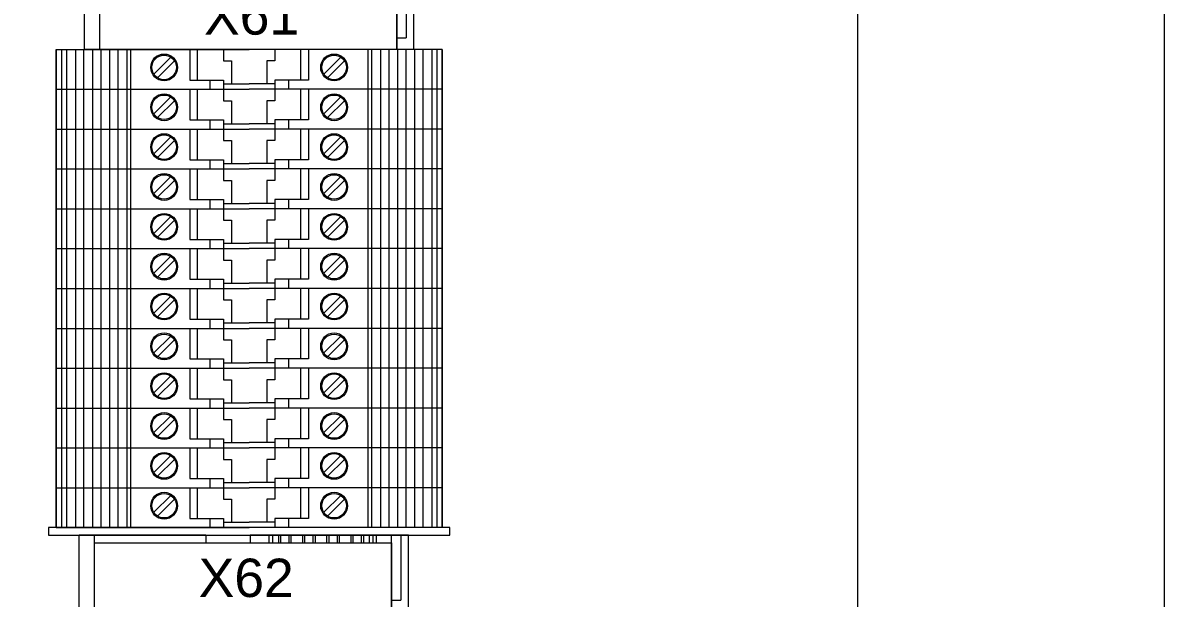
# Model space of a CAD drawing. Header units: millimetres. Extents: x -5035 to 14510, y -7775 to 12.
# Drawn here: x 1420.2 to 1569.2, y -2531.9 to -2456.8 of the extents above; entities that cross this region are included whole.
import ezdxf
from ezdxf.enums import TextEntityAlignment as Align

# ---------------------------------------------------------------- set-up
doc = ezdxf.new("R2010")
doc.units = ezdxf.units.MM
doc.layers.add('eProC - L2', color=41, linetype='Continuous', lineweight=20)
doc.styles.get("Standard").update_dxf_attribs({"font": 'arial.ttf'})

# ---------------------------------------------------------------- blocks, each defined once
blk = doc.blocks.new('eProC_Z_EK1+I-RE1')
at = {"layer": 'eProC - L2'}
for p, q in [((0, 0), (0, -20.65)), ((10, 0), (0, 0)), ((10, 0), (10, -43)), ((0, -1), (8.5, -1)), ((8.5, -2.2), (8.5, -1)), ((10, -2.2), (0, -2.2)), ((0, -4.2), (1, -4.2)), ((1, -4.59), (0, -4.59)), ((1, -5.09), (0, -5.09)), ((1, -5.84), (0, -5.84)), ((1, -6.11), (0, -6.11)), ((1, -7.21), (0, -7.21)), ((1, -7.49), (0, -7.49)), ((1, -8.99), (0, -8.99)), ((1, -9.26), (0, -9.26)), ((1, -10.36), (0, -10.36)), ((1, -10.64), (0, -10.64)), ((1, -12.14), (0, -12.14)), ((1, -12.42), (0, -12.42)), ((1, -13.52), (0, -13.52)), ((1, -13.79), (0, -13.79)), ((1, -15.29), (0, -15.29)), ((1, -15.57), (0, -15.57)), ((1, -16.67), (0, -16.67)), ((1, -16.94), (0, -16.94)), ((1, -17.69), (0, -17.69)), ((1, -18.19), (0, -18.19)), ((0, -20.65), (1, -20.65)), ((1, -26.45), (1, -20.65)), ((0, -26.45), (0, -43)), ((0, -26.45), (1, -26.45)), ((10, -41), (0, -41)), ((10, -43), (0, -43))]:
    blk.add_line(p, q, dxfattribs=at)
blk.add_lwpolyline([(10, -41), (1, -41), (1, -2.2), (10, -2.2)], close=True, dxfattribs=at)
blk.add_attdef('XXXX.X', text='', height=5, rotation=90, dxfattribs=at).set_placement((8.07, -21.18), align=Align.CENTER)
blk = doc.blocks.new('eProC_Z_00')
at = {"layer": 'eProC - L2'}
blk.add_lwpolyline([(0.99, 0), (0, 0), (0, -52.4), (0.99, -52.4)], close=True, dxfattribs=at)

msp = doc.modelspace()

# ---------------------------------------------------------------- linework, layer by layer
at = {"layer": 'eProC - L2'}
for p, q in [((1569.21, -1759.46), (1569.21, -2759.46)), ((1424.51, -2460.27), (1449.71, -2460.27)), ((1424.51, -2465.47), (1424.51, -2460.27)), ((1424.51, -2460.27), (1424.51, -2465.47)), ((1425.22, -2460.27), (1425.22, -2465.47)), ((1425.87, -2460.27), (1425.87, -2465.47)), ((1427.03, -2460.27), (1427.03, -2465.47)), ((1428.1, -2460.27), (1428.1, -2465.47)), ((1429.26, -2460.27), (1429.26, -2465.47)), ((1430.33, -2460.27), (1430.33, -2465.47)), ((1431.49, -2460.27), (1431.49, -2465.47)), ((1432.55, -2460.27), (1432.55, -2465.47)), ((1433.72, -2460.27), (1433.72, -2465.47)), ((1434.22, -2460.27), (1434.22, -2465.47)), ((1441.96, -2460.27), (1441.96, -2464.27)), ((1442.96, -2464.27), (1442.96, -2460.27)), ((1446.36, -2460.27), (1446.36, -2461.77)), ((1474.91, -2460.27), (1449.71, -2460.27)), ((1453.06, -2460.27), (1453.06, -2461.77)), ((1456.46, -2464.27), (1456.46, -2460.27)), ((1457.46, -2460.27), (1457.46, -2464.27)), ((1465.2, -2460.27), (1465.2, -2465.47)), ((1465.71, -2460.27), (1465.71, -2465.47)), ((1466.87, -2460.27), (1466.87, -2465.47)), ((1467.94, -2460.27), (1467.94, -2465.47)), ((1469.1, -2460.27), (1469.1, -2465.47)), ((1470.16, -2460.27), (1470.16, -2465.47)), ((1471.32, -2460.27), (1471.32, -2465.47)), ((1472.39, -2460.27), (1472.39, -2465.47)), ((1473.55, -2460.27), (1473.55, -2465.47)), ((1474.21, -2460.27), (1474.21, -2465.47)), ((1474.91, -2465.47), (1474.91, -2460.27)), ((1474.91, -2460.27), (1474.91, -2465.47)), ((1439.47, -2461.27), (1437.26, -2463.48)), ((1439.96, -2461.77), (1437.76, -2463.97)), ((1446.36, -2461.77), (1447.41, -2461.77)), ((1447.41, -2461.77), (1447.41, -2464.77)), ((1452.01, -2461.77), (1452.01, -2464.77)), ((1453.06, -2461.77), (1452.01, -2461.77)), ((1461.67, -2461.27), (1459.46, -2463.48)), ((1462.16, -2461.77), (1459.96, -2463.97)), ((1441.96, -2464.27), (1446.36, -2464.27)), ((1444.56, -2464.27), (1444.56, -2465.47)), ((1446.36, -2464.27), (1446.36, -2465.47)), ((1446.36, -2464.77), (1449.71, -2464.77)), ((1453.06, -2464.77), (1449.71, -2464.77)), ((1457.46, -2464.27), (1453.06, -2464.27)), ((1453.06, -2464.27), (1453.06, -2465.47)), ((1454.86, -2464.27), (1454.86, -2465.47)), ((1424.51, -2465.47), (1449.71, -2465.47)), ((1424.51, -2470.67), (1424.51, -2465.47)), ((1424.51, -2465.47), (1424.51, -2470.67)), ((1424.51, -2465.47), (1449.71, -2465.47)), ((1425.22, -2465.47), (1425.22, -2470.67)), ((1425.87, -2465.47), (1425.87, -2470.67)), ((1427.03, -2465.47), (1427.03, -2470.67)), ((1428.1, -2465.47), (1428.1, -2470.67)), ((1429.26, -2465.47), (1429.26, -2470.67)), ((1430.33, -2465.47), (1430.33, -2470.67)), ((1431.49, -2465.47), (1431.49, -2470.67)), ((1432.55, -2465.47), (1432.55, -2470.67)), ((1433.72, -2465.47), (1433.72, -2470.67)), ((1434.22, -2465.47), (1434.22, -2470.67)), ((1439.47, -2466.47), (1437.26, -2468.68)), ((1441.96, -2465.47), (1441.96, -2469.47)), ((1442.96, -2469.47), (1442.96, -2465.47)), ((1446.36, -2465.47), (1446.36, -2466.97)), ((1474.91, -2465.47), (1449.71, -2465.47)), ((1474.91, -2465.47), (1449.71, -2465.47)), ((1453.06, -2465.47), (1453.06, -2466.97)), ((1456.46, -2469.47), (1456.46, -2465.47)), ((1457.46, -2465.47), (1457.46, -2469.47)), ((1461.67, -2466.47), (1459.46, -2468.68)), ((1465.2, -2465.47), (1465.2, -2470.67)), ((1465.71, -2465.47), (1465.71, -2470.67)), ((1466.87, -2465.47), (1466.87, -2470.67)), ((1467.94, -2465.47), (1467.94, -2470.67)), ((1469.1, -2465.47), (1469.1, -2470.67)), ((1470.16, -2465.47), (1470.16, -2470.67)), ((1471.32, -2465.47), (1471.32, -2470.67)), ((1472.39, -2465.47), (1472.39, -2470.67)), ((1473.55, -2465.47), (1473.55, -2470.67)), ((1474.21, -2465.47), (1474.21, -2470.67)), ((1474.91, -2470.67), (1474.91, -2465.47)), ((1474.91, -2465.47), (1474.91, -2470.67)), ((1439.96, -2466.97), (1437.76, -2469.17)), ((1446.36, -2466.97), (1447.41, -2466.97)), ((1447.41, -2466.97), (1447.41, -2469.97)), ((1452.01, -2466.97), (1452.01, -2469.97)), ((1453.06, -2466.97), (1452.01, -2466.97)), ((1462.16, -2466.97), (1459.96, -2469.17)), ((1441.96, -2469.47), (1446.36, -2469.47)), ((1444.56, -2469.47), (1444.56, -2470.67)), ((1446.36, -2469.47), (1446.36, -2470.67)), ((1457.46, -2469.47), (1453.06, -2469.47)), ((1453.06, -2469.47), (1453.06, -2470.67)), ((1454.86, -2469.47), (1454.86, -2470.67)), ((1424.51, -2470.67), (1449.71, -2470.67)), ((1424.51, -2475.87), (1424.51, -2470.67)), ((1424.51, -2470.67), (1424.51, -2475.87)), ((1424.51, -2470.67), (1449.71, -2470.67)), ((1425.22, -2470.67), (1425.22, -2475.87)), ((1425.87, -2470.67), (1425.87, -2475.87)), ((1427.03, -2470.67), (1427.03, -2475.87)), ((1428.1, -2470.67), (1428.1, -2475.87)), ((1429.26, -2470.67), (1429.26, -2475.87)), ((1430.33, -2470.67), (1430.33, -2475.87)), ((1431.49, -2470.67), (1431.49, -2475.87)), ((1432.55, -2470.67), (1432.55, -2475.87)), ((1433.72, -2470.67), (1433.72, -2475.87)), ((1434.22, -2470.67), (1434.22, -2475.87)), ((1441.96, -2470.67), (1441.96, -2474.67)), ((1442.96, -2474.67), (1442.96, -2470.67)), ((1446.36, -2469.97), (1449.71, -2469.97)), ((1446.36, -2470.67), (1446.36, -2472.17)), ((1453.06, -2469.97), (1449.71, -2469.97)), ((1474.91, -2470.67), (1449.71, -2470.67)), ((1474.91, -2470.67), (1449.71, -2470.67)), ((1453.06, -2470.67), (1453.06, -2472.17)), ((1456.46, -2474.67), (1456.46, -2470.67)), ((1457.46, -2470.67), (1457.46, -2474.67)), ((1465.2, -2470.67), (1465.2, -2475.87)), ((1465.71, -2470.67), (1465.71, -2475.87)), ((1466.87, -2470.67), (1466.87, -2475.87)), ((1467.94, -2470.67), (1467.94, -2475.87)), ((1469.1, -2470.67), (1469.1, -2475.87)), ((1470.16, -2470.67), (1470.16, -2475.87)), ((1471.32, -2470.67), (1471.32, -2475.87)), ((1472.39, -2470.67), (1472.39, -2475.87)), ((1473.55, -2470.67), (1473.55, -2475.87)), ((1474.21, -2470.67), (1474.21, -2475.87)), ((1474.91, -2475.87), (1474.91, -2470.67)), ((1474.91, -2470.67), (1474.91, -2475.87)), ((1439.47, -2471.67), (1437.26, -2473.88)), ((1439.96, -2472.17), (1437.76, -2474.37)), ((1446.36, -2472.17), (1447.41, -2472.17)), ((1447.41, -2472.17), (1447.41, -2475.17)), ((1452.01, -2472.17), (1452.01, -2475.17)), ((1453.06, -2472.17), (1452.01, -2472.17)), ((1461.67, -2471.67), (1459.46, -2473.88)), ((1462.16, -2472.17), (1459.96, -2474.37)), ((1441.96, -2474.67), (1446.36, -2474.67)), ((1444.56, -2474.67), (1444.56, -2475.87)), ((1446.36, -2474.67), (1446.36, -2475.87)), ((1446.36, -2475.17), (1449.71, -2475.17)), ((1453.06, -2475.17), (1449.71, -2475.17)), ((1457.46, -2474.67), (1453.06, -2474.67)), ((1453.06, -2474.67), (1453.06, -2475.87)), ((1454.86, -2474.67), (1454.86, -2475.87)), ((1424.51, -2475.87), (1449.71, -2475.87)), ((1424.51, -2481.07), (1424.51, -2475.87)), ((1424.51, -2475.87), (1424.51, -2481.07)), ((1424.51, -2475.87), (1449.71, -2475.87)), ((1425.22, -2475.87), (1425.22, -2481.07)), ((1425.87, -2475.87), (1425.87, -2481.07)), ((1427.03, -2475.87), (1427.03, -2481.07)), ((1428.1, -2475.87), (1428.1, -2481.07)), ((1429.26, -2475.87), (1429.26, -2481.07)), ((1430.33, -2475.87), (1430.33, -2481.07)), ((1431.49, -2475.87), (1431.49, -2481.07)), ((1432.55, -2475.87), (1432.55, -2481.07)), ((1433.72, -2475.87), (1433.72, -2481.07)), ((1434.22, -2475.87), (1434.22, -2481.07)), ((1439.47, -2476.87), (1437.26, -2479.08)), ((1441.96, -2475.87), (1441.96, -2479.87)), ((1442.96, -2479.87), (1442.96, -2475.87)), ((1446.36, -2475.87), (1446.36, -2477.37)), ((1474.91, -2475.87), (1449.71, -2475.87)), ((1474.91, -2475.87), (1449.71, -2475.87)), ((1453.06, -2475.87), (1453.06, -2477.37)), ((1456.46, -2479.87), (1456.46, -2475.87)), ((1457.46, -2475.87), (1457.46, -2479.87)), ((1461.67, -2476.87), (1459.46, -2479.08)), ((1465.2, -2475.87), (1465.2, -2481.07)), ((1465.71, -2475.87), (1465.71, -2481.07)), ((1466.87, -2475.87), (1466.87, -2481.07)), ((1467.94, -2475.87), (1467.94, -2481.07)), ((1469.1, -2475.87), (1469.1, -2481.07)), ((1470.16, -2475.87), (1470.16, -2481.07)), ((1471.32, -2475.87), (1471.32, -2481.07)), ((1472.39, -2475.87), (1472.39, -2481.07)), ((1473.55, -2475.87), (1473.55, -2481.07)), ((1474.21, -2475.87), (1474.21, -2481.07)), ((1474.91, -2481.07), (1474.91, -2475.87)), ((1474.91, -2475.87), (1474.91, -2481.07)), ((1439.96, -2477.37), (1437.76, -2479.57)), ((1446.36, -2477.37), (1447.41, -2477.37)), ((1447.41, -2477.37), (1447.41, -2480.37)), ((1452.01, -2477.37), (1452.01, -2480.37)), ((1453.06, -2477.37), (1452.01, -2477.37)), ((1462.16, -2477.37), (1459.96, -2479.57)), ((1441.96, -2479.87), (1446.36, -2479.87)), ((1444.56, -2479.87), (1444.56, -2481.07)), ((1446.36, -2479.87), (1446.36, -2481.07)), ((1457.46, -2479.87), (1453.06, -2479.87)), ((1453.06, -2479.87), (1453.06, -2481.07)), ((1454.86, -2479.87), (1454.86, -2481.07)), ((1424.51, -2481.07), (1449.71, -2481.07)), ((1424.51, -2486.27), (1424.51, -2481.07)), ((1424.51, -2481.07), (1424.51, -2486.27)), ((1424.51, -2481.07), (1449.71, -2481.07)), ((1425.22, -2481.07), (1425.22, -2486.27)), ((1425.87, -2481.07), (1425.87, -2486.27)), ((1427.03, -2481.07), (1427.03, -2486.27)), ((1428.1, -2481.07), (1428.1, -2486.27)), ((1429.26, -2481.07), (1429.26, -2486.27)), ((1430.33, -2481.07), (1430.33, -2486.27)), ((1431.49, -2481.07), (1431.49, -2486.27)), ((1432.55, -2481.07), (1432.55, -2486.27)), ((1433.72, -2481.07), (1433.72, -2486.27)), ((1434.22, -2481.07), (1434.22, -2486.27)), ((1441.96, -2481.07), (1441.96, -2485.07)), ((1442.96, -2485.07), (1442.96, -2481.07)), ((1446.36, -2480.37), (1449.71, -2480.37)), ((1446.36, -2481.07), (1446.36, -2482.57)), ((1453.06, -2480.37), (1449.71, -2480.37)), ((1474.91, -2481.07), (1449.71, -2481.07)), ((1474.91, -2481.07), (1449.71, -2481.07)), ((1453.06, -2481.07), (1453.06, -2482.57)), ((1456.46, -2485.07), (1456.46, -2481.07)), ((1457.46, -2481.07), (1457.46, -2485.07)), ((1465.2, -2481.07), (1465.2, -2486.27)), ((1465.71, -2481.07), (1465.71, -2486.27)), ((1466.87, -2481.07), (1466.87, -2486.27)), ((1467.94, -2481.07), (1467.94, -2486.27)), ((1469.1, -2481.07), (1469.1, -2486.27)), ((1470.16, -2481.07), (1470.16, -2486.27)), ((1471.32, -2481.07), (1471.32, -2486.27)), ((1472.39, -2481.07), (1472.39, -2486.27)), ((1473.55, -2481.07), (1473.55, -2486.27)), ((1474.21, -2481.07), (1474.21, -2486.27)), ((1474.91, -2486.27), (1474.91, -2481.07)), ((1474.91, -2481.07), (1474.91, -2486.27)), ((1439.47, -2482.07), (1437.26, -2484.28)), ((1439.96, -2482.57), (1437.76, -2484.77)), ((1446.36, -2482.57), (1447.41, -2482.57)), ((1447.41, -2482.57), (1447.41, -2485.57)), ((1452.01, -2482.57), (1452.01, -2485.57)), ((1453.06, -2482.57), (1452.01, -2482.57)), ((1461.67, -2482.07), (1459.46, -2484.28)), ((1462.16, -2482.57), (1459.96, -2484.77)), ((1441.96, -2485.07), (1446.36, -2485.07)), ((1444.56, -2485.07), (1444.56, -2486.27)), ((1446.36, -2485.07), (1446.36, -2486.27)), ((1446.36, -2485.57), (1449.71, -2485.57)), ((1453.06, -2485.57), (1449.71, -2485.57)), ((1457.46, -2485.07), (1453.06, -2485.07)), ((1453.06, -2485.07), (1453.06, -2486.27)), ((1454.86, -2485.07), (1454.86, -2486.27)), ((1424.51, -2486.27), (1449.71, -2486.27)), ((1424.51, -2491.47), (1424.51, -2486.27)), ((1424.51, -2486.27), (1424.51, -2491.47)), ((1424.51, -2486.27), (1449.71, -2486.27)), ((1425.22, -2486.27), (1425.22, -2491.47)), ((1425.87, -2486.27), (1425.87, -2491.47)), ((1427.03, -2486.27), (1427.03, -2491.47)), ((1428.1, -2486.27), (1428.1, -2491.47)), ((1429.26, -2486.27), (1429.26, -2491.47)), ((1430.33, -2486.27), (1430.33, -2491.47)), ((1431.49, -2486.27), (1431.49, -2491.47)), ((1432.55, -2486.27), (1432.55, -2491.47)), ((1433.72, -2486.27), (1433.72, -2491.47)), ((1434.22, -2486.27), (1434.22, -2491.47)), ((1439.47, -2487.27), (1437.26, -2489.48)), ((1441.96, -2486.27), (1441.96, -2490.27)), ((1442.96, -2490.27), (1442.96, -2486.27)), ((1446.36, -2486.27), (1446.36, -2487.77)), ((1474.91, -2486.27), (1449.71, -2486.27)), ((1474.91, -2486.27), (1449.71, -2486.27)), ((1453.06, -2486.27), (1453.06, -2487.77)), ((1456.46, -2490.27), (1456.46, -2486.27)), ((1457.46, -2486.27), (1457.46, -2490.27)), ((1461.67, -2487.27), (1459.46, -2489.48)), ((1465.2, -2486.27), (1465.2, -2491.47)), ((1465.71, -2486.27), (1465.71, -2491.47)), ((1466.87, -2486.27), (1466.87, -2491.47)), ((1467.94, -2486.27), (1467.94, -2491.47)), ((1469.1, -2486.27), (1469.1, -2491.47)), ((1470.16, -2486.27), (1470.16, -2491.47)), ((1471.32, -2486.27), (1471.32, -2491.47)), ((1472.39, -2486.27), (1472.39, -2491.47)), ((1473.55, -2486.27), (1473.55, -2491.47)), ((1474.21, -2486.27), (1474.21, -2491.47)), ((1474.91, -2491.47), (1474.91, -2486.27)), ((1474.91, -2486.27), (1474.91, -2491.47)), ((1439.96, -2487.77), (1437.76, -2489.97)), ((1446.36, -2487.77), (1447.41, -2487.77)), ((1447.41, -2487.77), (1447.41, -2490.77)), ((1452.01, -2487.77), (1452.01, -2490.77)), ((1453.06, -2487.77), (1452.01, -2487.77)), ((1462.16, -2487.77), (1459.96, -2489.97)), ((1441.96, -2490.27), (1446.36, -2490.27)), ((1444.56, -2490.27), (1444.56, -2491.47)), ((1446.36, -2490.27), (1446.36, -2491.47)), ((1457.46, -2490.27), (1453.06, -2490.27)), ((1453.06, -2490.27), (1453.06, -2491.47)), ((1454.86, -2490.27), (1454.86, -2491.47)), ((1424.51, -2491.47), (1449.71, -2491.47)), ((1424.51, -2496.67), (1424.51, -2491.47)), ((1424.51, -2491.47), (1424.51, -2496.67)), ((1424.51, -2491.47), (1449.71, -2491.47)), ((1425.22, -2491.47), (1425.22, -2496.67)), ((1425.87, -2491.47), (1425.87, -2496.67)), ((1427.03, -2491.47), (1427.03, -2496.67)), ((1428.1, -2491.47), (1428.1, -2496.67)), ((1429.26, -2491.47), (1429.26, -2496.67)), ((1430.33, -2491.47), (1430.33, -2496.67)), ((1431.49, -2491.47), (1431.49, -2496.67)), ((1432.55, -2491.47), (1432.55, -2496.67)), ((1433.72, -2491.47), (1433.72, -2496.67)), ((1434.22, -2491.47), (1434.22, -2496.67)), ((1441.96, -2491.47), (1441.96, -2495.47)), ((1442.96, -2495.47), (1442.96, -2491.47)), ((1446.36, -2490.77), (1449.71, -2490.77)), ((1446.36, -2491.47), (1446.36, -2492.97)), ((1453.06, -2490.77), (1449.71, -2490.77)), ((1474.91, -2491.47), (1449.71, -2491.47)), ((1474.91, -2491.47), (1449.71, -2491.47)), ((1453.06, -2491.47), (1453.06, -2492.97)), ((1456.46, -2495.47), (1456.46, -2491.47)), ((1457.46, -2491.47), (1457.46, -2495.47)), ((1465.2, -2491.47), (1465.2, -2496.67)), ((1465.71, -2491.47), (1465.71, -2496.67)), ((1466.87, -2491.47), (1466.87, -2496.67)), ((1467.94, -2491.47), (1467.94, -2496.67)), ((1469.1, -2491.47), (1469.1, -2496.67)), ((1470.16, -2491.47), (1470.16, -2496.67)), ((1471.32, -2491.47), (1471.32, -2496.67)), ((1472.39, -2491.47), (1472.39, -2496.67)), ((1473.55, -2491.47), (1473.55, -2496.67)), ((1474.21, -2491.47), (1474.21, -2496.67)), ((1474.91, -2496.67), (1474.91, -2491.47)), ((1474.91, -2491.47), (1474.91, -2496.67)), ((1439.47, -2492.47), (1437.26, -2494.68)), ((1439.96, -2492.97), (1437.76, -2495.17)), ((1446.36, -2492.97), (1447.41, -2492.97)), ((1447.41, -2492.97), (1447.41, -2495.97)), ((1452.01, -2492.97), (1452.01, -2495.97)), ((1453.06, -2492.97), (1452.01, -2492.97)), ((1461.67, -2492.47), (1459.46, -2494.68)), ((1462.16, -2492.97), (1459.96, -2495.17)), ((1424.51, -2496.67), (1449.71, -2496.67)), ((1424.51, -2501.87), (1424.51, -2496.67)), ((1424.51, -2496.67), (1424.51, -2501.87)), ((1424.51, -2496.67), (1449.71, -2496.67)), ((1425.22, -2496.67), (1425.22, -2501.87)), ((1425.87, -2496.67), (1425.87, -2501.87)), ((1427.03, -2496.67), (1427.03, -2501.87)), ((1428.1, -2496.67), (1428.1, -2501.87)), ((1429.26, -2496.67), (1429.26, -2501.87)), ((1430.33, -2496.67), (1430.33, -2501.87)), ((1431.49, -2496.67), (1431.49, -2501.87)), ((1432.55, -2496.67), (1432.55, -2501.87)), ((1433.72, -2496.67), (1433.72, -2501.87)), ((1434.22, -2496.67), (1434.22, -2501.87)), ((1441.96, -2495.47), (1446.36, -2495.47)), ((1441.96, -2496.67), (1441.96, -2500.67)), ((1442.96, -2500.67), (1442.96, -2496.67)), ((1444.56, -2495.47), (1444.56, -2496.67)), ((1446.36, -2495.47), (1446.36, -2496.67)), ((1446.36, -2495.97), (1449.71, -2495.97)), ((1446.36, -2496.67), (1446.36, -2498.17)), ((1453.06, -2495.97), (1449.71, -2495.97)), ((1474.91, -2496.67), (1449.71, -2496.67)), ((1474.91, -2496.67), (1449.71, -2496.67)), ((1457.46, -2495.47), (1453.06, -2495.47)), ((1453.06, -2495.47), (1453.06, -2496.67)), ((1453.06, -2496.67), (1453.06, -2498.17)), ((1454.86, -2495.47), (1454.86, -2496.67)), ((1456.46, -2500.67), (1456.46, -2496.67)), ((1457.46, -2496.67), (1457.46, -2500.67)), ((1465.2, -2496.67), (1465.2, -2501.87)), ((1465.71, -2496.67), (1465.71, -2501.87)), ((1466.87, -2496.67), (1466.87, -2501.87)), ((1467.94, -2496.67), (1467.94, -2501.87)), ((1469.1, -2496.67), (1469.1, -2501.87)), ((1470.16, -2496.67), (1470.16, -2501.87)), ((1471.32, -2496.67), (1471.32, -2501.87)), ((1472.39, -2496.67), (1472.39, -2501.87)), ((1473.55, -2496.67), (1473.55, -2501.87)), ((1474.21, -2496.67), (1474.21, -2501.87)), ((1474.91, -2501.87), (1474.91, -2496.67)), ((1474.91, -2496.67), (1474.91, -2501.87)), ((1439.47, -2497.67), (1437.26, -2499.88)), ((1439.96, -2498.17), (1437.76, -2500.37)), ((1461.67, -2497.67), (1459.46, -2499.88)), ((1462.16, -2498.17), (1459.96, -2500.37)), ((1446.36, -2498.17), (1447.41, -2498.17)), ((1447.41, -2498.17), (1447.41, -2501.17)), ((1452.01, -2498.17), (1452.01, -2501.17)), ((1453.06, -2498.17), (1452.01, -2498.17)), ((1441.96, -2500.67), (1446.36, -2500.67)), ((1444.56, -2500.67), (1444.56, -2501.87)), ((1446.36, -2500.67), (1446.36, -2501.87)), ((1457.46, -2500.67), (1453.06, -2500.67)), ((1453.06, -2500.67), (1453.06, -2501.87)), ((1454.86, -2500.67), (1454.86, -2501.87)), ((1424.51, -2501.87), (1449.71, -2501.87)), ((1424.51, -2501.87), (1449.71, -2501.87)), ((1424.51, -2507.07), (1424.51, -2501.87)), ((1424.51, -2501.87), (1424.51, -2507.07)), ((1425.22, -2501.87), (1425.22, -2507.07)), ((1425.87, -2501.87), (1425.87, -2507.07)), ((1427.03, -2501.87), (1427.03, -2507.07)), ((1428.1, -2501.87), (1428.1, -2507.07)), ((1429.26, -2501.87), (1429.26, -2507.07)), ((1430.33, -2501.87), (1430.33, -2507.07)), ((1431.49, -2501.87), (1431.49, -2507.07)), ((1432.55, -2501.87), (1432.55, -2507.07)), ((1433.72, -2501.87), (1433.72, -2507.07)), ((1434.22, -2501.87), (1434.22, -2507.07)), ((1441.96, -2501.87), (1441.96, -2505.87)), ((1442.96, -2505.87), (1442.96, -2501.87)), ((1446.36, -2501.17), (1449.71, -2501.17)), ((1446.36, -2501.87), (1446.36, -2503.37)), ((1453.06, -2501.17), (1449.71, -2501.17)), ((1474.91, -2501.87), (1449.71, -2501.87)), ((1474.91, -2501.87), (1449.71, -2501.87)), ((1453.06, -2501.87), (1453.06, -2503.37)), ((1456.46, -2505.87), (1456.46, -2501.87)), ((1457.46, -2501.87), (1457.46, -2505.87)), ((1465.2, -2501.87), (1465.2, -2507.07)), ((1465.71, -2501.87), (1465.71, -2507.07)), ((1466.87, -2501.87), (1466.87, -2507.07)), ((1467.94, -2501.87), (1467.94, -2507.07)), ((1469.1, -2501.87), (1469.1, -2507.07)), ((1470.16, -2501.87), (1470.16, -2507.07)), ((1471.32, -2501.87), (1471.32, -2507.07)), ((1472.39, -2501.87), (1472.39, -2507.07)), ((1473.55, -2501.87), (1473.55, -2507.07)), ((1474.21, -2501.87), (1474.21, -2507.07)), ((1474.91, -2507.07), (1474.91, -2501.87)), ((1474.91, -2501.87), (1474.91, -2507.07)), ((1439.47, -2502.87), (1437.26, -2505.08)), ((1439.96, -2503.37), (1437.76, -2505.57)), ((1446.36, -2503.37), (1447.41, -2503.37)), ((1447.41, -2503.37), (1447.41, -2506.37)), ((1452.01, -2503.37), (1452.01, -2506.37)), ((1453.06, -2503.37), (1452.01, -2503.37)), ((1461.67, -2502.87), (1459.46, -2505.08)), ((1462.16, -2503.37), (1459.96, -2505.57)), ((1424.51, -2507.07), (1449.71, -2507.07)), ((1424.51, -2512.27), (1424.51, -2507.07)), ((1424.51, -2507.07), (1424.51, -2512.27)), ((1424.51, -2507.07), (1449.71, -2507.07)), ((1425.22, -2507.07), (1425.22, -2512.27)), ((1425.87, -2507.07), (1425.87, -2512.27)), ((1427.03, -2507.07), (1427.03, -2512.27)), ((1428.1, -2507.07), (1428.1, -2512.27)), ((1429.26, -2507.07), (1429.26, -2512.27)), ((1430.33, -2507.07), (1430.33, -2512.27)), ((1431.49, -2507.07), (1431.49, -2512.27)), ((1432.55, -2507.07), (1432.55, -2512.27)), ((1433.72, -2507.07), (1433.72, -2512.27)), ((1434.22, -2507.07), (1434.22, -2512.27)), ((1441.96, -2505.87), (1446.36, -2505.87)), ((1441.96, -2507.07), (1441.96, -2511.07)), ((1442.96, -2511.07), (1442.96, -2507.07)), ((1444.56, -2505.87), (1444.56, -2507.07)), ((1446.36, -2505.87), (1446.36, -2507.07)), ((1446.36, -2506.37), (1449.71, -2506.37)), ((1446.36, -2507.07), (1446.36, -2508.57)), ((1453.06, -2506.37), (1449.71, -2506.37)), ((1474.91, -2507.07), (1449.71, -2507.07)), ((1474.91, -2507.07), (1449.71, -2507.07)), ((1457.46, -2505.87), (1453.06, -2505.87)), ((1453.06, -2505.87), (1453.06, -2507.07)), ((1453.06, -2507.07), (1453.06, -2508.57)), ((1454.86, -2505.87), (1454.86, -2507.07)), ((1456.46, -2511.07), (1456.46, -2507.07)), ((1457.46, -2507.07), (1457.46, -2511.07)), ((1465.2, -2507.07), (1465.2, -2512.27)), ((1465.71, -2507.07), (1465.71, -2512.27)), ((1466.87, -2507.07), (1466.87, -2512.27)), ((1467.94, -2507.07), (1467.94, -2512.27)), ((1469.1, -2507.07), (1469.1, -2512.27)), ((1470.16, -2507.07), (1470.16, -2512.27)), ((1471.32, -2507.07), (1471.32, -2512.27)), ((1472.39, -2507.07), (1472.39, -2512.27)), ((1473.55, -2507.07), (1473.55, -2512.27)), ((1474.21, -2507.07), (1474.21, -2512.27)), ((1474.91, -2512.27), (1474.91, -2507.07)), ((1474.91, -2507.07), (1474.91, -2512.27)), ((1439.47, -2508.07), (1437.26, -2510.28)), ((1439.96, -2508.57), (1437.76, -2510.77)), ((1446.36, -2508.57), (1447.41, -2508.57)), ((1447.41, -2508.57), (1447.41, -2511.57)), ((1452.01, -2508.57), (1452.01, -2511.57)), ((1453.06, -2508.57), (1452.01, -2508.57)), ((1461.67, -2508.07), (1459.46, -2510.28)), ((1462.16, -2508.57), (1459.96, -2510.77)), ((1441.96, -2511.07), (1446.36, -2511.07)), ((1444.56, -2511.07), (1444.56, -2512.27)), ((1446.36, -2511.07), (1446.36, -2512.27)), ((1446.36, -2511.57), (1449.71, -2511.57)), ((1453.06, -2511.57), (1449.71, -2511.57)), ((1457.46, -2511.07), (1453.06, -2511.07)), ((1453.06, -2511.07), (1453.06, -2512.27)), ((1454.86, -2511.07), (1454.86, -2512.27)), ((1424.51, -2512.27), (1449.71, -2512.27)), ((1424.51, -2517.47), (1424.51, -2512.27)), ((1424.51, -2512.27), (1424.51, -2517.47)), ((1424.51, -2512.27), (1449.71, -2512.27)), ((1425.22, -2512.27), (1425.22, -2517.47)), ((1425.87, -2512.27), (1425.87, -2517.47)), ((1427.03, -2512.27), (1427.03, -2517.47)), ((1428.1, -2512.27), (1428.1, -2517.47)), ((1429.26, -2512.27), (1429.26, -2517.47)), ((1430.33, -2512.27), (1430.33, -2517.47)), ((1431.49, -2512.27), (1431.49, -2517.47)), ((1432.55, -2512.27), (1432.55, -2517.47)), ((1433.72, -2512.27), (1433.72, -2517.47)), ((1434.22, -2512.27), (1434.22, -2517.47)), ((1441.96, -2512.27), (1441.96, -2516.27)), ((1442.96, -2516.27), (1442.96, -2512.27)), ((1446.36, -2512.27), (1446.36, -2513.77)), ((1474.91, -2512.27), (1449.71, -2512.27)), ((1474.91, -2512.27), (1449.71, -2512.27)), ((1453.06, -2512.27), (1453.06, -2513.77)), ((1456.46, -2516.27), (1456.46, -2512.27)), ((1457.46, -2512.27), (1457.46, -2516.27)), ((1465.2, -2512.27), (1465.2, -2517.47)), ((1465.71, -2512.27), (1465.71, -2517.47)), ((1466.87, -2512.27), (1466.87, -2517.47)), ((1467.94, -2512.27), (1467.94, -2517.47)), ((1469.1, -2512.27), (1469.1, -2517.47)), ((1470.16, -2512.27), (1470.16, -2517.47)), ((1471.32, -2512.27), (1471.32, -2517.47)), ((1472.39, -2512.27), (1472.39, -2517.47)), ((1473.55, -2512.27), (1473.55, -2517.47)), ((1474.21, -2512.27), (1474.21, -2517.47)), ((1474.91, -2517.47), (1474.91, -2512.27)), ((1474.91, -2512.27), (1474.91, -2517.47)), ((1439.47, -2513.27), (1437.26, -2515.48)), ((1439.96, -2513.77), (1437.76, -2515.97)), ((1446.36, -2513.77), (1447.41, -2513.77)), ((1447.41, -2513.77), (1447.41, -2516.77)), ((1452.01, -2513.77), (1452.01, -2516.77)), ((1453.06, -2513.77), (1452.01, -2513.77)), ((1461.67, -2513.27), (1459.46, -2515.48)), ((1462.16, -2513.77), (1459.96, -2515.97)), ((1424.51, -2517.47), (1449.71, -2517.47)), ((1424.51, -2522.67), (1424.51, -2517.47)), ((1424.51, -2517.47), (1424.51, -2522.67)), ((1424.51, -2517.47), (1449.71, -2517.47)), ((1425.22, -2517.47), (1425.22, -2522.67)), ((1425.87, -2517.47), (1425.87, -2522.67)), ((1427.03, -2517.47), (1427.03, -2522.67)), ((1428.1, -2517.47), (1428.1, -2522.67)), ((1429.26, -2517.47), (1429.26, -2522.67)), ((1430.33, -2517.47), (1430.33, -2522.67)), ((1431.49, -2517.47), (1431.49, -2522.67)), ((1432.55, -2517.47), (1432.55, -2522.67)), ((1433.72, -2517.47), (1433.72, -2522.67)), ((1434.22, -2517.47), (1434.22, -2522.67)), ((1441.96, -2516.27), (1446.36, -2516.27)), ((1441.96, -2517.47), (1441.96, -2521.47)), ((1442.96, -2521.47), (1442.96, -2517.47)), ((1444.56, -2516.27), (1444.56, -2517.47)), ((1446.36, -2516.27), (1446.36, -2517.47)), ((1446.36, -2516.77), (1449.71, -2516.77)), ((1446.36, -2517.47), (1446.36, -2518.97)), ((1453.06, -2516.77), (1449.71, -2516.77)), ((1474.91, -2517.47), (1449.71, -2517.47)), ((1474.91, -2517.47), (1449.71, -2517.47)), ((1457.46, -2516.27), (1453.06, -2516.27)), ((1453.06, -2516.27), (1453.06, -2517.47)), ((1453.06, -2517.47), (1453.06, -2518.97)), ((1454.86, -2516.27), (1454.86, -2517.47)), ((1456.46, -2521.47), (1456.46, -2517.47)), ((1457.46, -2517.47), (1457.46, -2521.47)), ((1465.2, -2517.47), (1465.2, -2522.67)), ((1465.71, -2517.47), (1465.71, -2522.67)), ((1466.87, -2517.47), (1466.87, -2522.67)), ((1467.94, -2517.47), (1467.94, -2522.67)), ((1469.1, -2517.47), (1469.1, -2522.67)), ((1470.16, -2517.47), (1470.16, -2522.67)), ((1471.32, -2517.47), (1471.32, -2522.67)), ((1472.39, -2517.47), (1472.39, -2522.67)), ((1473.55, -2517.47), (1473.55, -2522.67)), ((1474.21, -2517.47), (1474.21, -2522.67)), ((1474.91, -2522.67), (1474.91, -2517.47)), ((1474.91, -2517.47), (1474.91, -2522.67)), ((1439.47, -2518.47), (1437.26, -2520.68)), ((1439.96, -2518.97), (1437.76, -2521.17)), ((1446.36, -2518.97), (1447.41, -2518.97)), ((1447.41, -2518.97), (1447.41, -2521.97)), ((1452.01, -2518.97), (1452.01, -2521.97)), ((1453.06, -2518.97), (1452.01, -2518.97)), ((1461.67, -2518.47), (1459.46, -2520.68)), ((1462.16, -2518.97), (1459.96, -2521.17)), ((1441.96, -2521.47), (1446.36, -2521.47)), ((1444.56, -2521.47), (1444.56, -2522.67)), ((1446.36, -2521.47), (1446.36, -2522.67)), ((1446.36, -2521.97), (1449.71, -2521.97)), ((1453.06, -2521.97), (1449.71, -2521.97)), ((1457.46, -2521.47), (1453.06, -2521.47)), ((1453.06, -2521.47), (1453.06, -2522.67)), ((1454.86, -2521.47), (1454.86, -2522.67)), ((1424.51, -2522.67), (1449.71, -2522.67)), ((1474.91, -2522.67), (1449.71, -2522.67))]:
    msp.add_line(p, q, dxfattribs=at)
for points in [[(1089.21, -1759.46), (1569.21, -1759.46), (1569.21, -2959.46), (1089.21, -2959.46), (1089.21, -1759.46)], [(1529.21, -2254.51), (1569.21, -2254.51), (1569.21, -2899.46), (1529.21, -2899.46), (1529.21, -2254.51)]]:
    msp.add_lwpolyline(points, dxfattribs=at)
for centre, radius in [((1438.61, -2462.62), 1.75), ((1460.81, -2462.62), 1.75), ((1438.61, -2462.62), 1.6), ((1460.81, -2462.62), 1.6), ((1438.61, -2467.82), 1.75), ((1438.61, -2467.82), 1.6), ((1460.81, -2467.82), 1.75), ((1460.81, -2467.82), 1.6), ((1438.61, -2473.02), 1.75), ((1460.81, -2473.02), 1.75), ((1438.61, -2473.02), 1.6), ((1460.81, -2473.02), 1.6), ((1438.61, -2478.22), 1.75), ((1438.61, -2478.22), 1.6), ((1460.81, -2478.22), 1.75), ((1460.81, -2478.22), 1.6), ((1438.61, -2483.42), 1.75), ((1460.81, -2483.42), 1.75), ((1438.61, -2483.42), 1.6), ((1460.81, -2483.42), 1.6), ((1438.61, -2488.62), 1.75), ((1438.61, -2488.62), 1.6), ((1460.81, -2488.62), 1.75), ((1460.81, -2488.62), 1.6), ((1438.61, -2493.82), 1.75), ((1460.81, -2493.82), 1.75), ((1438.61, -2493.82), 1.6), ((1460.81, -2493.82), 1.6), ((1438.61, -2499.02), 1.75), ((1438.61, -2499.02), 1.6), ((1460.81, -2499.02), 1.75), ((1460.81, -2499.02), 1.6), ((1438.61, -2504.22), 1.75), ((1438.61, -2504.22), 1.6), ((1460.81, -2504.22), 1.75), ((1460.81, -2504.22), 1.6), ((1438.61, -2509.42), 1.75), ((1438.61, -2509.42), 1.6), ((1460.81, -2509.42), 1.75), ((1460.81, -2509.42), 1.6), ((1438.61, -2514.62), 1.75), ((1438.61, -2514.62), 1.6), ((1460.81, -2514.62), 1.75), ((1460.81, -2514.62), 1.6), ((1438.61, -2519.82), 1.75), ((1438.61, -2519.82), 1.6), ((1460.81, -2519.82), 1.75), ((1460.81, -2519.82), 1.6)]:
    msp.add_circle(centre, radius, dxfattribs=at)

# ---------------------------------------------------------------- block references
at = {"color": 4, "rotation": 270}
for p, values in [((1471.21, -2450.27), {'XXXX.X': 'X61'}), ((1470.51, -2523.66), {'XXXX.X': 'X62'})]:
    msp.add_blockref('eProC_Z_EK1+I-RE1', p, dxfattribs=at).add_auto_attribs(values)
at = {"color": 4, "rotation": 90}
msp.add_blockref('eProC_Z_00', (1423.51, -2523.66), dxfattribs=at)

doc.saveas('drawing.dxf')
